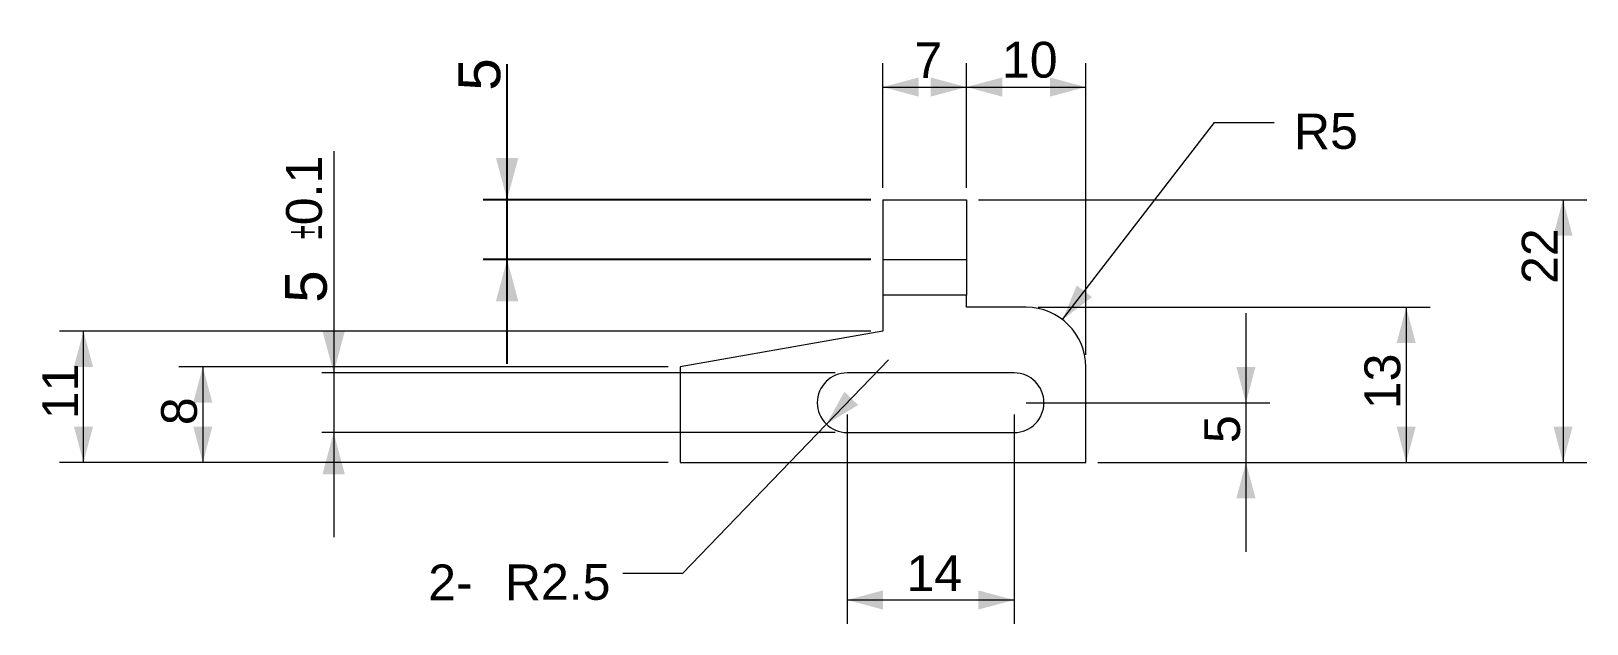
# Model space of a CAD drawing. Header units: millimetres. Extents: x 33 to 164, y 14 to 63.
import ezdxf
from ezdxf.lldxf.tags import DXFTag

# ---------------------------------------------------------------- set-up
doc = ezdxf.new("R2010")
doc.units = ezdxf.units.MM
doc.layers.add('1', color=7, linetype='Continuous', true_color=0xffffff)
doc.styles.add('Arial', font='Arial')
tags = doc.linetypes.add('DASHED', pattern=[25.72, 12.86, -12.86]).pattern_tags.tags
tags[6:7] = [DXFTag(74, 4), DXFTag(75, 0), DXFTag(340, '0'), DXFTag(46, 0.0), DXFTag(50, 0.0), DXFTag(44, 0.0), DXFTag(45, 0.0)]
tags[4:5] = [DXFTag(74, 4), DXFTag(75, 0), DXFTag(340, '0'), DXFTag(46, 0.0), DXFTag(50, 0.0), DXFTag(44, 0.0), DXFTag(45, 0.0)]
doc.dimstyles.get("Standard").update_dxf_attribs({"dimtxt": 0.18, "dimasz": 0.18, "dimexe": 0.18, "dimexo": 0.0625, "dimgap": 0.09, "dimtad": 0, "dimtih": 1, "dimtoh": 1, "dimdec": 4, "dimzin": 0, "dimdsep": 46, "dimtxsty": 'Standard', "dimcen": 0.09, "dimadec": 0, "dimazin": 0, "dimtfac": 1, "dimtdec": 4, "dimtofl": 0, "dimtmove": 0, "dimatfit": 3, "dimfxl": 1, "dimtolj": 1, "dimtzin": 0, "dimarcsym": 0})

# ---------------------------------------------------------------- blocks, each defined once
blk = doc.blocks.new('_U0')
at = {"layer": '1', "color": 2, "lineweight": 18}
for p, q in [((134.985244, 39.617485), (134.985244, 19.617485)), ((116.560231, 32.117485), (136.985244, 32.117485)), ((122.560231, 27.117485), (136.985244, 27.117485))]:
    blk.add_line(p, q, dxfattribs=at)
at = {"layer": '1', "color": 2, "lineweight": 70}
for points in [[(134.985244, 32.117485), (134.181396, 35.117482), (135.789092, 35.117488)], [(134.985244, 27.117485), (135.789092, 24.117488), (134.181396, 24.117482)]]:
    blk.add_solid(points, dxfattribs=at)
at = {"layer": '1', "color": 2, "linetype": 'Continuous', "lineweight": 13, "insert": (134.53236, 28.737069), "char_height": 3, "attachment_point": 7, "rotation": 90, "line_spacing_factor": 1.047437, "style": 'Arial'}
blk.add_mtext('\\fArial|b0|i0;\\W1.0000;5', dxfattribs=at)
blk = doc.blocks.new('_U1')
at = {"layer": '1', "color": 2, "lineweight": 18}
for p, q in [((58.527491, 53.171655), (58.527491, 20.867485)), ((100.560231, 34.617485), (57.527491, 34.617485)), ((100.560231, 29.617485), (57.527491, 29.617485))]:
    blk.add_line(p, q, dxfattribs=at)
at = {"layer": '1', "color": 2, "lineweight": 70}
for points in [[(58.527491, 34.617485), (57.589669, 38.117481), (59.465313, 38.117488)], [(58.527491, 29.617485), (59.465313, 26.117488), (57.589669, 26.117481)]]:
    blk.add_solid(points, dxfattribs=at)
at = {"layer": '1', "color": 3, "linetype": 'Continuous', "lineweight": 13, "insert": (57.580746, 45.830225), "char_height": 3, "attachment_point": 7, "rotation": 90, "line_spacing_factor": 1.047437, "style": 'Arial'}
blk.add_mtext('\\fArial|b0|i0;\\W1.0000;\\W0.5000;%%p\\W1.0000;0.1', dxfattribs=at)
at = {"layer": '1', "color": 2, "linetype": 'Continuous', "lineweight": 13, "insert": (57.999126, 40.483421), "char_height": 3.5, "attachment_point": 7, "rotation": 90, "line_spacing_factor": 1.047437, "style": 'Arial'}
blk.add_mtext('\\fArial|b0|i0;\\W1.0000;5', dxfattribs=at)
blk = doc.blocks.new('_U2')
at = {"layer": '1', "color": 2, "lineweight": 18}
for p, q in [((86.560231, 35.117485), (45.560231, 35.117485)), ((47.560231, 35.117485), (47.560231, 27.117485)), ((86.560231, 27.117485), (45.560231, 27.117485))]:
    blk.add_line(p, q, dxfattribs=at)
at = {"layer": '1', "color": 2, "lineweight": 70}
for points in [[(47.560231, 35.117485), (48.364079, 32.117488), (46.756384, 32.117482)], [(47.560231, 27.117485), (46.756384, 30.117482), (48.364079, 30.117488)]]:
    blk.add_solid(points, dxfattribs=at)
at = {"layer": '1', "color": 2, "linetype": 'Continuous', "lineweight": 13, "insert": (47.107347, 30.237069), "char_height": 3, "attachment_point": 7, "rotation": 90, "line_spacing_factor": 1.047437, "style": 'Arial'}
blk.add_mtext('\\fArial|b0|i0;\\W1.0000;8', dxfattribs=at)
blk = doc.blocks.new('_U3')
at = {"layer": '1', "color": 2, "lineweight": 25}
for p, q in [((73.065387, 35.367485), (73.065387, 60.463035)), ((103.560231, 49.117485), (71.065387, 49.117485)), ((103.560231, 44.117485), (71.065387, 44.117485))]:
    blk.add_line(p, q, dxfattribs=at)
at = {"layer": '1', "color": 2, "lineweight": 70}
for points in [[(73.065387, 49.117485), (72.127565, 52.617481), (74.003209, 52.617488)], [(73.065387, 44.117485), (74.003209, 40.617488), (72.127565, 40.617481)]]:
    blk.add_solid(points, dxfattribs=at)
at = {"layer": '1', "color": 2, "linetype": 'Continuous', "lineweight": 13, "insert": (72.537022, 58.251231), "char_height": 3.5, "attachment_point": 7, "rotation": 90, "line_spacing_factor": 1.047437, "style": 'Arial'}
blk.add_mtext('\\fArial|b0|i0;\\W1.0000;5', dxfattribs=at)
blk = doc.blocks.new('_U4')
at = {"layer": '1', "color": 2, "lineweight": 18}
for p, q in [((111.560231, 50.117485), (111.560231, 60.554968)), ((121.560231, 36.117485), (121.560231, 60.554968)), ((111.560231, 58.554968), (121.560231, 58.554968))]:
    blk.add_line(p, q, dxfattribs=at)
at = {"layer": '1', "color": 2, "lineweight": 70}
for points in [[(111.560231, 58.554968), (114.560228, 59.358815), (114.560234, 57.75112)], [(121.560231, 58.554968), (118.560234, 57.75112), (118.560228, 59.358815)]]:
    blk.add_solid(points, dxfattribs=at)
at = {"layer": '1', "color": 2, "linetype": 'Continuous', "lineweight": 13, "insert": (114.538399, 59.301852), "char_height": 3, "attachment_point": 7, "line_spacing_factor": 1.047437, "style": 'Arial'}
blk.add_mtext('\\fArial|b0|i0;\\W1.0000;10', dxfattribs=at)
blk = doc.blocks.new('_U5')
at = {"layer": '1', "color": 2, "lineweight": 18}
for p, q in [((112.560231, 49.117485), (163.560231, 49.117485)), ((161.560231, 49.117485), (161.560231, 27.117485)), ((122.560231, 27.117485), (163.560231, 27.117485))]:
    blk.add_line(p, q, dxfattribs=at)
at = {"layer": '1', "color": 2, "lineweight": 70}
for points in [[(161.560231, 49.117485), (162.364079, 46.117488), (160.756384, 46.117482)], [(161.560231, 27.117485), (160.756384, 30.117482), (162.364079, 30.117488)]]:
    blk.add_solid(points, dxfattribs=at)
at = {"layer": '1', "color": 2, "linetype": 'Continuous', "lineweight": 13, "insert": (161.107347, 42.060179), "char_height": 3, "attachment_point": 7, "rotation": 90, "line_spacing_factor": 1.047437, "style": 'Arial'}
blk.add_mtext('\\fArial|b0|i0;\\W1.0000;22', dxfattribs=at)
blk = doc.blocks.new('_U6')
at = {"layer": '1', "color": 2, "lineweight": 18}
for p, q in [((105.032222, 35.71544), (87.768187, 17.825061)), ((87.768187, 17.825061), (82.768187, 17.825061))]:
    blk.add_line(p, q, dxfattribs=at)
at = {"layer": '1', "color": 2, "lineweight": 70}
blk.add_solid([(99.824236, 30.318507), (101.328987, 33.035468), (102.485874, 31.919092)], dxfattribs=at)
at = {"layer": '1', "color": 3, "linetype": 'Continuous', "lineweight": 13, "insert": (66.44806, 15.565806), "char_height": 3, "attachment_point": 7, "line_spacing_factor": 1.047437, "style": 'Arial'}
blk.add_mtext('\\fArial|b0|i0;\\W1.0000;2-', dxfattribs=at)
at = {"layer": '1', "color": 2, "linetype": 'Continuous', "lineweight": 13, "char_height": 3, "attachment_point": 7, "line_spacing_factor": 1.047437, "style": 'Arial'}
for s, insert in [('\\fArial|b0|i0;\\W1.0000;R', (72.874527, 15.565806)), ('\\fArial|b0|i0;\\W1.0000;2.5', (75.90113, 15.565806))]:
    blk.add_mtext(s, dxfattribs=dict(at, insert=insert))
blk = doc.blocks.new('_U7')
at = {"layer": '1', "color": 2, "lineweight": 18}
for p, q in [((117.560231, 40.117485), (150.415034, 40.117485)), ((148.415034, 40.117485), (148.415034, 27.117485)), ((122.560231, 27.117485), (150.415034, 27.117485))]:
    blk.add_line(p, q, dxfattribs=at)
at = {"layer": '1', "color": 2, "lineweight": 70}
for points in [[(148.415034, 40.117485), (149.218881, 37.117488), (147.611186, 37.117482)], [(148.415034, 27.117485), (147.611186, 30.117482), (149.218881, 30.117488)]]:
    blk.add_solid(points, dxfattribs=at)
at = {"layer": '1', "color": 2, "linetype": 'Continuous', "lineweight": 13, "insert": (147.96215, 31.571653), "char_height": 3, "attachment_point": 7, "rotation": 90, "line_spacing_factor": 1.047437, "style": 'Arial'}
blk.add_mtext('\\fArial|b0|i0;\\W1.0000;13', dxfattribs=at)
blk = doc.blocks.new('_U8')
at = {"layer": '1', "color": 2, "lineweight": 18}
for p, q in [((101.560231, 31.117485), (101.560231, 13.593213)), ((115.560231, 31.117485), (115.560231, 13.593213)), ((101.560231, 15.593213), (115.560231, 15.593213))]:
    blk.add_line(p, q, dxfattribs=at)
at = {"layer": '1', "color": 2, "lineweight": 70}
for points in [[(101.560231, 15.593213), (104.560228, 16.397061), (104.560234, 14.789366)], [(115.560231, 15.593213), (112.560234, 14.789366), (112.560228, 16.397061)]]:
    blk.add_solid(points, dxfattribs=at)
at = {"layer": '1', "color": 2, "linetype": 'Continuous', "lineweight": 13, "insert": (106.538399, 16.340098), "char_height": 3, "attachment_point": 7, "line_spacing_factor": 1.047437, "style": 'Arial'}
blk.add_mtext('\\fArial|b0|i0;\\W1.0000;14', dxfattribs=at)
blk = doc.blocks.new('_U9')
at = {"layer": '1', "color": 2, "lineweight": 18}
for p, q in [((103.560231, 38.117485), (35.560231, 38.117485)), ((37.560231, 27.117485), (37.560231, 38.117485)), ((86.560231, 27.117485), (35.560231, 27.117485))]:
    blk.add_line(p, q, dxfattribs=at)
at = {"layer": '1', "color": 2, "lineweight": 70}
for points in [[(37.560231, 38.117485), (38.364079, 35.117488), (36.756384, 35.117482)], [(37.560231, 27.117485), (36.756384, 30.117482), (38.364079, 30.117488)]]:
    blk.add_solid(points, dxfattribs=at)
at = {"layer": '1', "color": 2, "linetype": 'Continuous', "lineweight": 13, "insert": (37.107347, 30.727178), "char_height": 3, "attachment_point": 7, "rotation": 90, "line_spacing_factor": 1.047437, "style": 'Arial'}
blk.add_mtext('\\fArial|b0|i0;\\W1.0000;11', dxfattribs=at)
blk = doc.blocks.new('_U10')
at = {"layer": '1', "color": 2, "lineweight": 18}
for p, q in [((119.614513, 39.076192), (132.353088, 55.586885)), ((132.353088, 55.586885), (137.353088, 55.586885))]:
    blk.add_line(p, q, dxfattribs=at)
at = {"layer": '1', "color": 2, "lineweight": 70}
blk.add_solid([(119.614513, 39.076192), (120.81064, 41.94245), (122.083523, 40.960384)], dxfattribs=at)
at = {"layer": '1', "color": 2, "linetype": 'Continuous', "lineweight": 13, "char_height": 3, "attachment_point": 7, "line_spacing_factor": 1.047437, "style": 'Arial'}
for s, insert in [('\\fArial|b0|i0;\\W1.0000;R', (139.012088, 53.333769)), ('\\fArial|b0|i0;\\W1.0000;5', (142.038691, 53.333769))]:
    blk.add_mtext(s, dxfattribs=dict(at, insert=insert))
blk = doc.blocks.new('_U11')
at = {"layer": '1', "color": 2, "lineweight": 18}
for p, q in [((104.560231, 50.117485), (104.560231, 60.554968)), ((111.560231, 50.117485), (111.560231, 60.554968)), ((104.560231, 58.554968), (111.560231, 58.554968))]:
    blk.add_line(p, q, dxfattribs=at)
at = {"layer": '1', "color": 2, "lineweight": 70}
for points in [[(104.560231, 58.554968), (107.560228, 59.358815), (107.560234, 57.75112)], [(111.560231, 58.554968), (108.560234, 57.75112), (108.560228, 59.358815)]]:
    blk.add_solid(points, dxfattribs=at)
at = {"layer": '1', "color": 2, "linetype": 'Continuous', "lineweight": 13, "insert": (107.203815, 59.301852), "char_height": 3, "attachment_point": 7, "line_spacing_factor": 1.047437, "style": 'Arial'}
blk.add_mtext('\\fArial|b0|i0;\\W1.0000;7', dxfattribs=at)

msp = doc.modelspace()

# ---------------------------------------------------------------- linework, layer by layer
at = {"layer": '1', "color": 155, "linetype": 'Continuous', "lineweight": 18}
for p, q in [((104.560231, 49.117485), (104.560231, 41.117485)), ((104.560231, 49.117485), (111.560231, 49.117485)), ((111.560231, 49.117485), (111.560231, 41.117485)), ((104.560231, 41.117485), (104.560231, 38.117485)), ((111.560231, 40.117485), (111.560231, 41.117485)), ((116.560231, 40.117485), (111.560231, 40.117485)), ((104.560231, 38.117485), (87.560231, 35.117485)), ((87.560231, 35.117485), (87.560231, 27.117485)), ((115.560231, 34.617485), (101.560231, 34.617485)), ((121.560231, 27.117485), (121.560231, 35.117485)), ((101.560231, 29.617485), (115.560231, 29.617485)), ((87.560231, 27.117485), (121.560231, 27.117485))]:
    msp.add_line(p, q, dxfattribs=at)
at = {"layer": '1', "color": 7, "linetype": 'DASHED', "lineweight": 13}
msp.add_line((104.560231, 44.117485), (111.560231, 44.117485), dxfattribs=at)
at = {"layer": '1', "color": 155, "linetype": 'Continuous', "lineweight": 13}
msp.add_line((111.560231, 41.117485), (104.560231, 41.117485), dxfattribs=at)
at = {"layer": '1', "color": 155, "linetype": 'Continuous', "lineweight": 18}
for centre, radius, start, end in [((116.560231, 35.117485), 5, 0, 90), ((101.560231, 32.117485), 2.5, 90, 270), ((115.560231, 32.117485), 2.5, 270, 90)]:
    msp.add_arc(centre, radius, start, end, dxfattribs=at)

# ---------------------------------------------------------------- dimensions: what is measured, and where the dimension line sits
at = {"layer": '1', "color": 2, "linetype": 'Continuous', "lineweight": 13}
for base, p1, p2, picture, middle in [((111.560231, 58.554968), (104.560231, 49.117485), (111.560231, 49.117485), '_U11', (108.060231, 58.554968)), ((121.560231, 58.554968), (111.560231, 49.117485), (121.560231, 35.117485), '_U4', (116.560231, 58.554968)), ((115.560231, 15.593213), (101.560231, 32.117485), (115.560231, 32.117485), '_U8', (108.560231, 15.593213))]:
    dim = msp.add_linear_dim(base=base, p1=p1, p2=p2, dimstyle='Standard', override={"dimtxt": 3, "dimasz": 3, "dimexe": 2, "dimexo": 1, "dimgap": 1.5, "dimtad": 1, "dimtih": 1, "dimtoh": 0, "dimdec": 3, "dimlfac": 1, "dimzin": 8, "dimdsep": 46, "dimlunit": 2, "dimtxsty": 'Arial', "dimsah": 1, "dimse1": 0, "dimse2": 0, "dimsd1": 0, "dimsd2": 0, "dimclrd": 2, "dimclre": 2, "dimclrt": 2, "dimtol": 0, "dimtm": -0.1, "dimtfac": 1, "dimtdec": 2, "dimtofl": 1, "dimtmove": 0, "dimtzin": 8, "dimlwd": 18, "dimlwe": 18}, dxfattribs=at)
    dim.commit()
    dim.dimension.update_dxf_attribs({"geometry": picture, "text_midpoint": middle, "dimtype": 160})
for base, p1, p2, override, picture, middle in [((73.065387, 44.117485), (104.560231, 49.117485), (104.560231, 44.117485), {"dimtxt": 3.5, "dimasz": 3.5, "dimexe": 2, "dimexo": 1, "dimgap": 1.75, "dimtad": 1, "dimtih": 0, "dimtoh": 0, "dimdec": 3, "dimlfac": 1, "dimzin": 8, "dimdsep": 46, "dimlunit": 2, "dimtxsty": 'Arial', "dimsah": 1, "dimse1": 0, "dimse2": 0, "dimsd1": 0, "dimsd2": 0, "dimclrd": 2, "dimclre": 2, "dimclrt": 2, "dimtol": 0, "dimtm": -0.1, "dimtfac": 0.857143, "dimtdec": 2, "dimtofl": 1, "dimtmove": 0, "dimtzin": 8, "dimlwd": 25, "dimlwe": 25}, '_U3', (73.065387, 62.525985)), ((58.527491, 29.617485), (106.037284, 34.617485), (108.560231, 29.617485), {"dimtxt": 3.5, "dimasz": 3.5, "dimexe": 1, "dimexo": 1, "dimgap": 1.75, "dimtad": 1, "dimtih": 0, "dimtoh": 0, "dimdec": 3, "dimlfac": 1, "dimzin": 8, "dimdsep": 46, "dimlunit": 2, "dimtxsty": 'Arial', "dimsah": 1, "dimse1": 0, "dimse2": 0, "dimsd1": 0, "dimsd2": 0, "dimclrd": 2, "dimclre": 2, "dimclrt": 2, "dimtol": 1, "dimlim": 0, "dimtp": 0.1, "dimtm": 0.1, "dimtfac": 0.857143, "dimtdec": 2, "dimtofl": 1, "dimtmove": 0, "dimtzin": 8, "dimlwd": 18, "dimlwe": 18}, '_U1', (58.527491, 48.025985)), ((161.560231, 27.117485), (111.560231, 49.117485), (121.560231, 27.117485), {"dimtxt": 3, "dimasz": 3, "dimexe": 2, "dimexo": 1, "dimgap": 1.5, "dimtad": 1, "dimtih": 0, "dimtoh": 0, "dimdec": 3, "dimlfac": 1, "dimzin": 8, "dimdsep": 46, "dimlunit": 2, "dimtxsty": 'Arial', "dimsah": 1, "dimse1": 0, "dimse2": 0, "dimsd1": 0, "dimsd2": 0, "dimclrd": 2, "dimclre": 2, "dimclrt": 2, "dimtol": 0, "dimtm": -0.1, "dimtfac": 1, "dimtdec": 2, "dimtofl": 1, "dimtmove": 0, "dimtzin": 8, "dimlwd": 18, "dimlwe": 18}, '_U5', (161.560231, 44.106011)), ((134.985244, 27.117485), (115.560231, 32.117485), (121.560231, 27.117485), {"dimtxt": 3, "dimasz": 3, "dimexe": 2, "dimexo": 1, "dimgap": 1.5, "dimtad": 1, "dimtih": 0, "dimtoh": 0, "dimdec": 3, "dimlfac": 1, "dimzin": 8, "dimdsep": 46, "dimlunit": 2, "dimtxsty": 'Arial', "dimsah": 1, "dimse1": 0, "dimse2": 0, "dimsd1": 0, "dimsd2": 0, "dimclrd": 2, "dimclre": 2, "dimclrt": 2, "dimtol": 0, "dimtm": -0.1, "dimtfac": 1, "dimtdec": 2, "dimtofl": 1, "dimtmove": 0, "dimtzin": 8, "dimlwd": 18, "dimlwe": 18}, '_U0', (134.985244, 29.617485)), ((148.415034, 27.117485), (116.560231, 40.117485), (121.560231, 27.117485), {"dimtxt": 3, "dimasz": 3, "dimexe": 2, "dimexo": 1, "dimgap": 1.5, "dimtad": 1, "dimtih": 0, "dimtoh": 0, "dimdec": 3, "dimlfac": 1, "dimzin": 8, "dimdsep": 46, "dimlunit": 2, "dimtxsty": 'Arial', "dimsah": 1, "dimse1": 0, "dimse2": 0, "dimsd1": 0, "dimsd2": 0, "dimclrd": 2, "dimclre": 2, "dimclrt": 2, "dimtol": 0, "dimtm": -0.1, "dimtfac": 1, "dimtdec": 2, "dimtofl": 1, "dimtmove": 0, "dimtzin": 8, "dimlwd": 18, "dimlwe": 18}, '_U7', (148.415034, 33.617485)), ((37.560231, 38.117485), (87.560231, 27.117485), (104.560231, 38.117485), {"dimtxt": 3, "dimasz": 3, "dimexe": 2, "dimexo": 1, "dimgap": 1.5, "dimtad": 1, "dimtih": 0, "dimtoh": 0, "dimdec": 3, "dimlfac": 1, "dimzin": 8, "dimdsep": 46, "dimlunit": 2, "dimtxsty": 'Arial', "dimsah": 1, "dimse1": 0, "dimse2": 0, "dimsd1": 0, "dimsd2": 0, "dimclrd": 2, "dimclre": 2, "dimclrt": 2, "dimtol": 0, "dimtm": -0.1, "dimtfac": 1, "dimtdec": 2, "dimtofl": 1, "dimtmove": 0, "dimtzin": 8, "dimlwd": 18, "dimlwe": 18}, '_U9', (37.560231, 32.617485)), ((47.560231, 27.117485), (87.560231, 35.117485), (87.560231, 27.117485), {"dimtxt": 3, "dimasz": 3, "dimexe": 2, "dimexo": 1, "dimgap": 1.5, "dimtad": 1, "dimtih": 0, "dimtoh": 0, "dimdec": 3, "dimlfac": 1, "dimzin": 8, "dimdsep": 46, "dimlunit": 2, "dimtxsty": 'Arial', "dimsah": 1, "dimse1": 0, "dimse2": 0, "dimsd1": 0, "dimsd2": 0, "dimclrd": 2, "dimclre": 2, "dimclrt": 2, "dimtol": 0, "dimtm": -0.1, "dimtfac": 1, "dimtdec": 2, "dimtofl": 1, "dimtmove": 0, "dimtzin": 8, "dimlwd": 18, "dimlwe": 18}, '_U2', (47.560231, 31.117485))]:
    dim = msp.add_linear_dim(base=base, p1=p1, p2=p2, angle=90, dimstyle='Standard', override=override, dxfattribs=at)
    dim.commit()
    dim.dimension.update_dxf_attribs({"geometry": picture, "text_midpoint": middle, "dimtype": 160})
dim = msp.add_radius_dim(center=(116.560231, 35.117485), mpoint=(119.614513, 39.076192), dimstyle='Standard', override={"dimtxt": 3, "dimasz": 3, "dimexe": 2, "dimexo": 1, "dimgap": 1.5, "dimtih": 1, "dimtoh": 1, "dimdec": 3, "dimlfac": 1, "dimzin": 8, "dimdsep": 46, "dimlunit": 2, "dimpost": 'R<>', "dimtxsty": 'Arial', "dimsah": 1, "dimse1": 0, "dimse2": 0, "dimsd1": 0, "dimsd2": 0, "dimclrd": 2, "dimclre": 2, "dimclrt": 2, "dimtol": 0, "dimtm": -0.1, "dimtfac": 1, "dimtdec": 2, "dimtmove": 0, "dimatfit": 1, "dimtzin": 8, "dimlwd": 18, "dimlwe": 18}, dxfattribs=at)
dim.commit()
dim.dimension.update_dxf_attribs({"geometry": '_U10', "text_midpoint": (142.280088, 55.586885), "dimtype": 164})
dim = msp.add_radius_dim(center=(101.560231, 32.117485), mpoint=(99.824236, 30.318507), text='\\fArial|b0|i0;\\C3;\\H3.00;\\fArial|b0|i0;2-\\fArial|b0|i0;\\H3.00;\\C2; <> ', dimstyle='Standard', override={"dimtxt": 3, "dimasz": 3, "dimexe": 2, "dimexo": 1, "dimgap": 1.5, "dimtih": 1, "dimtoh": 1, "dimdec": 3, "dimlfac": 1, "dimzin": 8, "dimdsep": 46, "dimlunit": 2, "dimpost": 'R<>', "dimtxsty": 'Arial', "dimsah": 1, "dimse1": 0, "dimse2": 0, "dimsd1": 0, "dimsd2": 0, "dimclrd": 2, "dimclre": 2, "dimclrt": 2, "dimtol": 0, "dimtm": -0.1, "dimtfac": 1, "dimtdec": 2, "dimtmove": 0, "dimatfit": 2, "dimtzin": 8, "dimlwd": 18, "dimlwe": 18}, dxfattribs=at)
dim.commit()
dim.dimension.update_dxf_attribs({"geometry": '_U6', "text_midpoint": (73.778624, 17.825061), "dimtype": 164})

doc.saveas('drawing.dxf')
